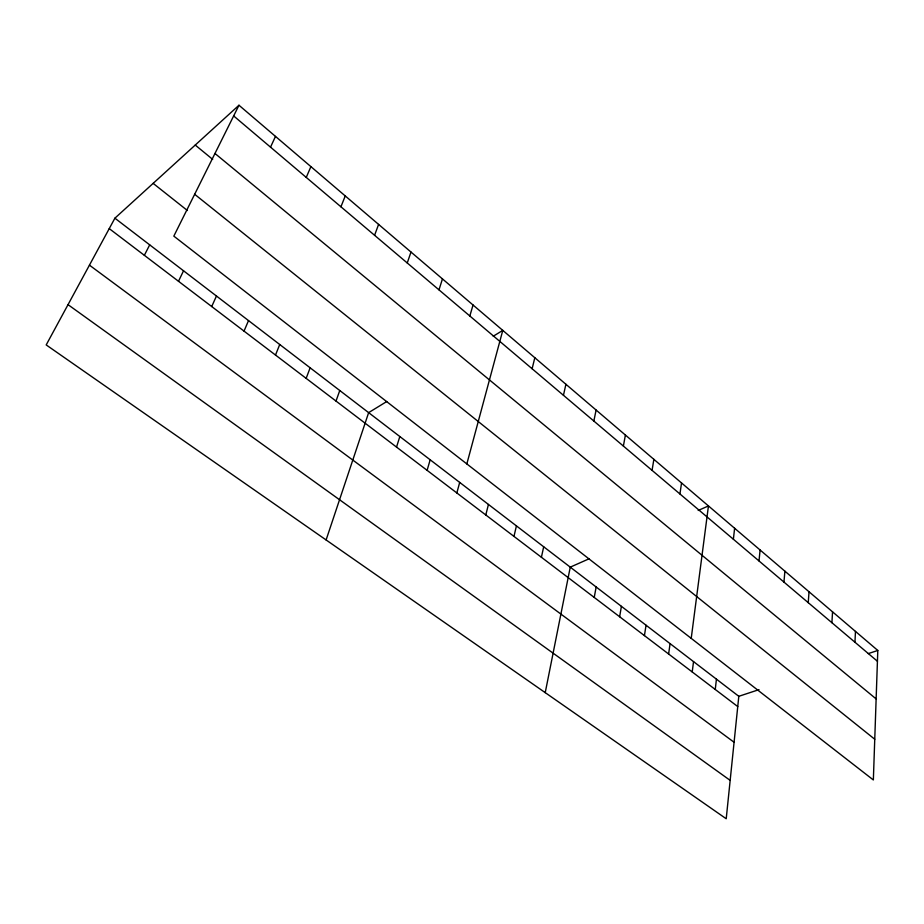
<?xml version="1.0" encoding="UTF-8"?>
<svg xmlns="http://www.w3.org/2000/svg" width="924" height="924" viewBox="0 0 924 924"><rect width="100%" height="100%" fill="white"/><g stroke="black" fill="none" stroke-linecap="round" stroke-linejoin="round"><path stroke-width="1.39" d="M877.8 650.461L873.353 779.96L173.828 236.128L238.981 105.244L877.8 650.461L868.317 653.591M854.966 642.238L855.462 631.392M831.912 622.707L832.547 611.838M808.246 602.667L809.031 591.764M783.956 582.085L784.892 571.159M759.008 560.949L760.094 549.999M114.899 218.191L738.807 696.303L726.218 818.756L46.2 344.918L114.899 218.191L238.981 105.244M715.257 689.466L716.435 679.163M733.379 539.235L734.626 528.262M692.215 671.944L693.531 661.619M691.221 638.357L708.454 505.925L698.186 510.475M668.618 653.996L670.073 643.635M679.937 493.97L681.542 482.963M644.432 635.608L646.038 625.225M652.067 470.362L653.869 459.344M619.646 616.758L621.402 606.34M623.388 446.061L625.398 435.042M594.236 597.435L596.153 586.994M545.229 692.642L570.258 567.14L589.05 558.812M593.855 421.055L596.096 410.025M541.418 557.264L543.682 546.777M563.455 395.287L565.915 384.269M513.975 536.394L516.424 525.883M532.12 368.745L534.823 357.738M485.793 514.968L488.438 504.446M466.839 463.917L502.783 330.388L493.243 336.232M456.849 492.954L459.69 482.42M427.107 470.339L430.168 459.794M469.831 315.985L473.042 305.001M396.535 447.089L399.826 436.544M438.992 289.859L442.457 278.898M326.103 539.962L368.641 412.635L386.752 401.536M407.253 262.97L410.984 252.044M336.013 401.062L339.766 390.517M374.578 235.297L378.597 224.405M306.156 378.355L310.141 367.81M340.933 206.791L345.253 195.934M275.502 355.047L279.729 344.513M244.028 331.115L248.521 320.593M306.26 177.42L310.891 166.62M211.712 306.537L216.47 296.026M270.524 147.147L275.491 136.405M178.494 281.277L183.541 270.79M144.352 255.324L149.7 244.86M738.807 696.303L759.008 689.639M68.029 304.654L730.168 780.376M89.443 265.153L734.083 742.261M109.251 228.621L737.745 706.571M153.153 183.379L187.41 210.522M194.664 194.283L874.751 739.246M195.241 145.056L212.67 159.378M214.98 153.476L876.137 698.914M233.668 115.927L877.43 661.272"/></g></svg>
